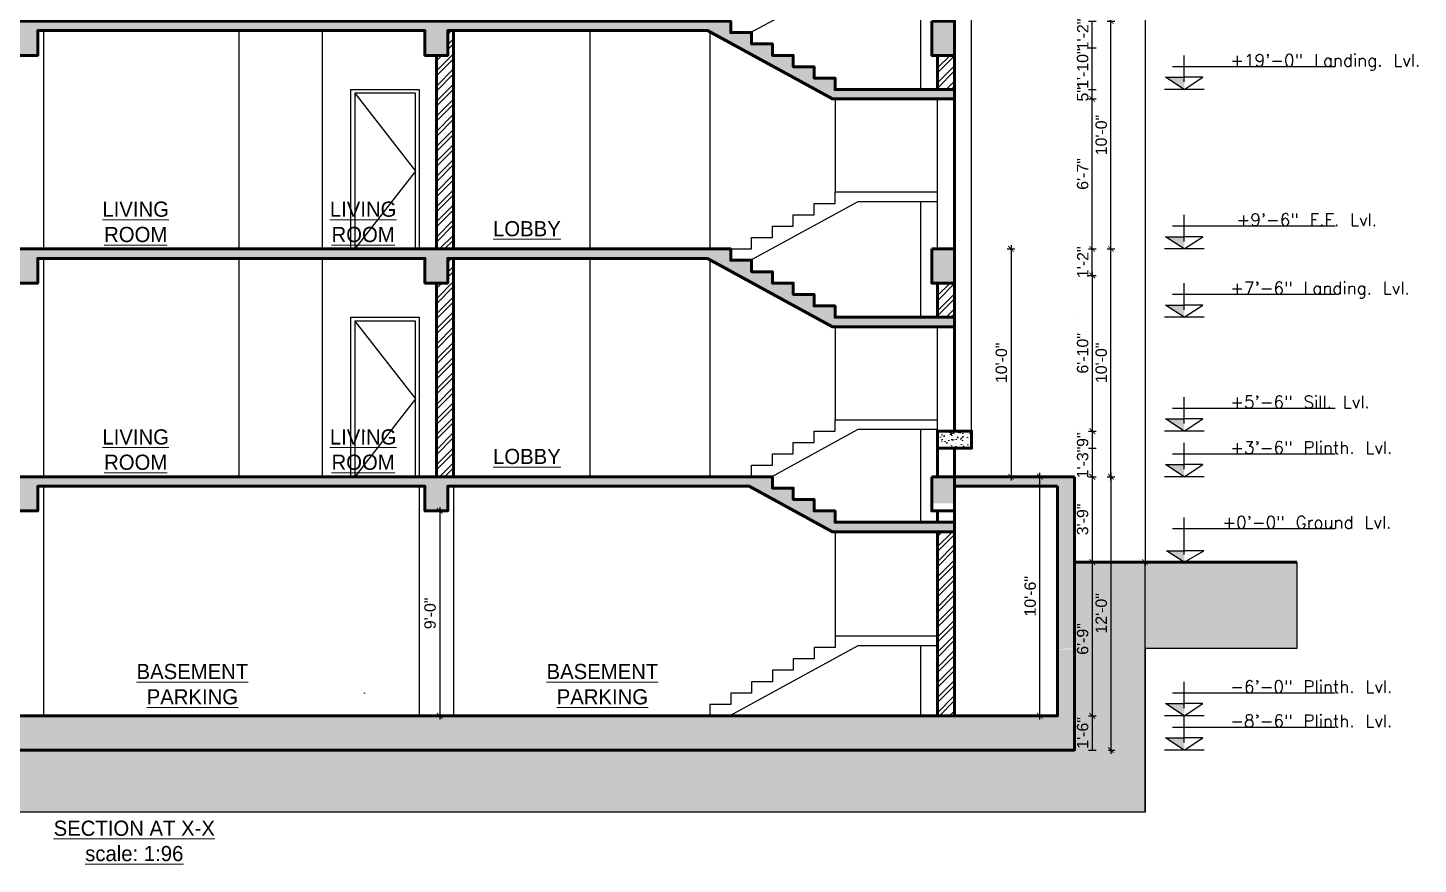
# Model space of a CAD drawing. Header units: feet. Extents: x 109753 to 150441, y 47761 to 75080.
# Drawn here: x 125035 to 125768, y 48930 to 49370 of the extents above; entities that cross this region are included whole.
import ezdxf

# ---------------------------------------------------------------- set-up
doc = ezdxf.new("R2010")
doc.units = ezdxf.units.FT
doc.header["$LTSCALE"] = 50
doc.header["$MEASUREMENT"] = 0
doc.header["$PDMODE"] = 3
doc.header["$PDSIZE"] = -10
for name, pattern in [('( Hidden )', [0.375, 0.25, -0.125]), ('ACAD_ISO07W100', [3, 0, -3]), ('DASHED', [0.75, 0.5, -0.25]), ('HIDDEN2', [0.1875, 0.125, -0.0625])]:
    doc.linetypes.add(name, pattern=pattern)
for name, color, linetype, lineweight in [('A-HIDDEN LINE', 251, 'HIDDEN2', 5), ('DIMENSION', 5, 'Continuous', 15), ('HATCH', 9, 'Continuous', 9), ('TEXT', 181, 'Continuous', 13), ('WALL', 1, 'Continuous', 60)]:
    doc.layers.add(name, color=color, linetype=linetype, lineweight=lineweight)
doc.layers.add('HACTH', color=251, linetype='Continuous')
doc.styles.add('GL_Imperial', font='GOTHIC.TTF', dxfattribs={"height": 8})
doc.styles.get("Standard").update_dxf_attribs({"font": 'txt.shx', "height": 6})
doc.styles.add('TIMES', font='arial.ttf')
doc.dimstyles.new("1-8'", dxfattribs={"dimtxt": 6, "dimasz": 3, "dimexe": 2, "dimexo": 1, "dimgap": 2, "dimtad": 1, "dimdec": 0, "dimzin": 3, "dimdsep": 46, "dimlunit": 4, "dimtxsty": 'TIMES', "dimblk": 'ARCHTICK', "dimcen": 8, "dimdle": 2, "dimclrt": 7, "dimadec": 0, "dimazin": 0, "dimtfac": 1, "dimtdec": 0, "dimtix": 1, "dimtmove": 0, "dimatfit": 3, "dimfxl": 2, "dimfxlon": 1, "dimarcsym": 0})
pattern_1 = [(50, (-22097.008, 166520.8074), (7.17260183, -0.62752135), [0.75, -8.25]), (355, (-22097.008, 166520.8074), (-1.38751334, 7.52192134), [0.6, -6.6]), (100.4514445, (-22096.41, 166520.755), (5.78508847, 6.8943999), [0.63740192, -7.01142112]), (46.1842, (-22097.008, 166522.807), (10.6724133, -1.6551928), [1.125, -12.375]), (96.6356355, (-22096.119, 166522.67), (9.34661946, 9.741186), [0.9561034, -10.5171376]), (351.184164, (-22097.008, 166522.807), (9.34661945, 9.741186), [0.9, -9.9]), (21, (-22096.008, 166522.3074), (5.96907052, -4.0261889), [0.75, -8.25]), (326, (-22096.008, 166522.3074), (2.43315332, 7.25150045), [0.6, -6.6]), (71.4514447, (-22095.5105, 166521.972), (8.40222377, 3.22531153), [0.6374019, -7.01142112]), (37.5, (-22097.008, 166520.8074), (0.121598553, 3.32893854), [0, -6.52, 0, -6.7, 0, -6.625]), (7.5, (-22097.008, 166520.8074), (2.630695374, 3.94411712), [0, -3.82, 0, -6.37, 0, -2.525]), (327.5, (-22099.238, 166520.8074), (5.33822436, -0.225548717), [0, -2.5, 0, -7.8, 0, -10.35]), (317.5, (-22100.238, 166520.8074), (5.83186169, 1.00104982), [0, -3.25, 0, -5.18, 0, -7.35])]

# ---------------------------------------------------------------- blocks, each defined once
blk = doc.blocks.new('*D2277')
at = {"layer": 'Defpoints', "color": 0, "transparency": 16777216}
for p in [(125531.85, 49254), (125595.74, 49254), (125531.85, 49240)]:
    blk.add_point(p, dxfattribs=at)
at = {"layer": 'DIMENSION', "color": 0, "lineweight": -2, "transparency": 16777216}
for p, q in [((125593.74, 49254), (125597.74, 49254)), ((125595.74, 49240), (125595.74, 49254)), ((125593.74, 49240), (125597.74, 49240))]:
    blk.add_line(p, q, dxfattribs=at)
at = {"layer": 'DIMENSION', "color": 7, "transparency": 16777216, "insert": (125590.73, 49247), "char_height": 6, "attachment_point": 5, "rotation": 90, "style": 'TIMES'}
blk.add_mtext('1\'-2"', dxfattribs=at)
blk = doc.blocks.new('_ArchTick')
at = {"color": 0, "linetype": 'ByBlock', "const_width": 0.15}
blk.add_lwpolyline([(-0.5, -0.5), (0.5, 0.5)], dxfattribs=at)
blk = doc.blocks.new('*D2259')
at = {"layer": 'Defpoints', "color": 0, "transparency": 16777216}
for p in [(125531.85, 49333), (125595.74, 49333), (125531.85, 49254)]:
    blk.add_point(p, dxfattribs=at)
at = {"layer": 'DIMENSION', "color": 0, "lineweight": -2, "transparency": 16777216}
for p, q in [((125593.74, 49333), (125597.74, 49333)), ((125595.74, 49252), (125595.74, 49335)), ((125593.74, 49254), (125597.74, 49254))]:
    blk.add_line(p, q, dxfattribs=at)
at = {"layer": 'DIMENSION', "color": 0, "lineweight": -2, "transparency": 16777216, "xscale": 3, "yscale": 3, "zscale": 3}
for p, rotation in [((125595.74, 49333), 90), ((125595.74, 49254), 270)]:
    blk.add_blockref('_ArchTick', p, dxfattribs=dict(at, rotation=rotation))
at = {"layer": 'DIMENSION', "color": 7, "transparency": 16777216, "insert": (125590.68, 49293.5), "char_height": 6, "attachment_point": 5, "rotation": 90, "style": 'TIMES'}
blk.add_mtext('6\'-7"', dxfattribs=at)
blk = doc.blocks.new('*D2278')
at = {"layer": 'Defpoints', "color": 0, "transparency": 16777216}
for p in [(125531.85, 49338), (125531.85, 49333), (125595.74, 49338)]:
    blk.add_point(p, dxfattribs=at)
at = {"layer": 'DIMENSION', "color": 0, "lineweight": -2, "transparency": 16777216}
for p, q in [((125593.74, 49338), (125597.74, 49338)), ((125593.74, 49333), (125597.74, 49333)), ((125595.74, 49333), (125595.74, 49338))]:
    blk.add_line(p, q, dxfattribs=at)
at = {"layer": 'DIMENSION', "color": 7, "transparency": 16777216, "insert": (125590.69, 49335.5), "char_height": 6, "attachment_point": 5, "rotation": 90, "style": 'TIMES'}
blk.add_mtext('5"', dxfattribs=at)
blk = doc.blocks.new('*D2279')
at = {"layer": 'Defpoints', "color": 0, "transparency": 16777216}
for p in [(125531.85, 49360), (125595.74, 49360), (125531.85, 49338)]:
    blk.add_point(p, dxfattribs=at)
at = {"layer": 'DIMENSION', "color": 0, "lineweight": -2, "transparency": 16777216}
for p, q in [((125593.74, 49360), (125597.74, 49360)), ((125595.74, 49338), (125595.74, 49360)), ((125593.74, 49338), (125597.74, 49338))]:
    blk.add_line(p, q, dxfattribs=at)
at = {"layer": 'DIMENSION', "color": 7, "transparency": 16777216, "insert": (125590.68, 49349), "char_height": 6, "attachment_point": 5, "rotation": 90, "style": 'TIMES'}
blk.add_mtext('1\'-10"', dxfattribs=at)
blk = doc.blocks.new('*D2280')
at = {"layer": 'Defpoints', "color": 0, "transparency": 16777216}
for p in [(125531.85, 49374), (125595.74, 49374), (125531.85, 49360)]:
    blk.add_point(p, dxfattribs=at)
at = {"layer": 'DIMENSION', "color": 0, "lineweight": -2, "transparency": 16777216}
for p, q in [((125593.74, 49374), (125597.74, 49374)), ((125595.74, 49360), (125595.74, 49374)), ((125593.74, 49360), (125597.74, 49360))]:
    blk.add_line(p, q, dxfattribs=at)
at = {"layer": 'DIMENSION', "color": 7, "transparency": 16777216, "insert": (125590.73, 49367), "char_height": 6, "attachment_point": 5, "rotation": 90, "style": 'TIMES'}
blk.add_mtext('1\'-2"', dxfattribs=at)
blk = doc.blocks.new('*D2263')
at = {"layer": 'Defpoints', "color": 0, "transparency": 16777216}
for p in [(125523.15, 49254), (125605.54, 49254), (125523.15, 49134)]:
    blk.add_point(p, dxfattribs=at)
at = {"layer": 'DIMENSION', "color": 0, "lineweight": -2, "transparency": 16777216}
for p, q in [((125603.54, 49254), (125607.54, 49254)), ((125605.54, 49132), (125605.54, 49256)), ((125603.54, 49134), (125607.54, 49134))]:
    blk.add_line(p, q, dxfattribs=at)
at = {"layer": 'DIMENSION', "color": 0, "lineweight": -2, "transparency": 16777216, "xscale": 3, "yscale": 3, "zscale": 3}
for p, rotation in [((125605.54, 49254), 90), ((125605.54, 49134), 270)]:
    blk.add_blockref('_ArchTick', p, dxfattribs=dict(at, rotation=rotation))
at = {"layer": 'DIMENSION', "color": 7, "transparency": 16777216, "insert": (125600.48, 49194), "char_height": 6, "attachment_point": 5, "rotation": 90, "style": 'TIMES'}
blk.add_mtext('10\'-0"', dxfattribs=at)
blk = doc.blocks.new('*D2264')
at = {"layer": 'Defpoints', "color": 0, "transparency": 16777216}
for p in [(125523.15, 49374), (125605.54, 49374), (125523.15, 49254)]:
    blk.add_point(p, dxfattribs=at)
at = {"layer": 'DIMENSION', "color": 0, "lineweight": -2, "transparency": 16777216}
for p, q in [((125603.54, 49374), (125607.54, 49374)), ((125605.54, 49252), (125605.54, 49376)), ((125603.54, 49254), (125607.54, 49254))]:
    blk.add_line(p, q, dxfattribs=at)
at = {"layer": 'DIMENSION', "color": 0, "lineweight": -2, "transparency": 16777216, "xscale": 3, "yscale": 3, "zscale": 3}
for p, rotation in [((125605.54, 49374), 90), ((125605.54, 49254), 270)]:
    blk.add_blockref('_ArchTick', p, dxfattribs=dict(at, rotation=rotation))
at = {"layer": 'DIMENSION', "color": 7, "transparency": 16777216, "insert": (125600.48, 49314), "char_height": 6, "attachment_point": 5, "rotation": 90, "style": 'TIMES'}
blk.add_mtext('10\'-0"', dxfattribs=at)
blk = doc.blocks.new('*D2270')
at = {"layer": 'Defpoints', "color": 0, "transparency": 16777216}
for p in [(125538.04, 49887), (125615.17, 49089), (125623.59, 49089)]:
    blk.add_point(p, dxfattribs=at)
at = {"layer": 'DIMENSION', "color": 0, "lineweight": -2, "transparency": 16777216}
for p, q in [((125621.59, 49887), (125625.59, 49887)), ((125623.59, 49889), (125623.59, 49087)), ((125621.59, 49089), (125625.59, 49089))]:
    blk.add_line(p, q, dxfattribs=at)
at = {"layer": 'DIMENSION', "color": 0, "lineweight": -2, "transparency": 16777216, "xscale": 3, "yscale": 3, "zscale": 3}
for p, rotation in [((125623.59, 49887), 90), ((125623.59, 49089), 270)]:
    blk.add_blockref('_ArchTick', p, dxfattribs=dict(at, rotation=rotation))
at = {"layer": 'DIMENSION', "color": 7, "transparency": 16777216, "insert": (125618.52, 49488), "char_height": 6, "attachment_point": 5, "rotation": 90, "style": 'TIMES'}
blk.add_mtext('66\'-6"', dxfattribs=at)
blk = doc.blocks.new('*D2271')
at = {"layer": 'Defpoints', "color": 0, "transparency": 16777216}
for p in [(125531.85, 49240), (125540.85, 49158), (125595.74, 49158)]:
    blk.add_point(p, dxfattribs=at)
at = {"layer": 'DIMENSION', "color": 0, "lineweight": -2, "transparency": 16777216}
for p, q in [((125593.74, 49240), (125597.74, 49240)), ((125595.74, 49242), (125595.74, 49156)), ((125593.74, 49158), (125597.74, 49158))]:
    blk.add_line(p, q, dxfattribs=at)
at = {"layer": 'DIMENSION', "color": 0, "lineweight": -2, "transparency": 16777216, "xscale": 3, "yscale": 3, "zscale": 3}
for p, rotation in [((125595.74, 49240), 90), ((125595.74, 49158), 270)]:
    blk.add_blockref('_ArchTick', p, dxfattribs=dict(at, rotation=rotation))
at = {"layer": 'DIMENSION', "color": 7, "transparency": 16777216, "insert": (125590.68, 49199), "char_height": 6, "attachment_point": 5, "rotation": 90, "style": 'TIMES'}
blk.add_mtext('6\'-10"', dxfattribs=at)
blk = doc.blocks.new('*D2272')
at = {"layer": 'Defpoints', "color": 0, "transparency": 16777216}
for p in [(125540.85, 49158), (125540.85, 49149), (125595.74, 49149)]:
    blk.add_point(p, dxfattribs=at)
at = {"layer": 'DIMENSION', "color": 0, "lineweight": -2, "transparency": 16777216}
for p, q in [((125593.74, 49158), (125597.74, 49158)), ((125595.74, 49158), (125595.74, 49149)), ((125593.74, 49149), (125597.74, 49149))]:
    blk.add_line(p, q, dxfattribs=at)
at = {"layer": 'DIMENSION', "color": 7, "transparency": 16777216, "insert": (125590.68, 49153.5), "char_height": 6, "attachment_point": 5, "rotation": 90, "style": 'TIMES'}
blk.add_mtext('9"', dxfattribs=at)
blk = doc.blocks.new('*D2273')
at = {"layer": 'Defpoints', "color": 0, "transparency": 16777216}
for p in [(125540.85, 49149), (125531.85, 49134), (125595.74, 49134)]:
    blk.add_point(p, dxfattribs=at)
at = {"layer": 'DIMENSION', "color": 0, "lineweight": -2, "transparency": 16777216}
for p, q in [((125593.74, 49149), (125597.74, 49149)), ((125595.74, 49149), (125595.74, 49134)), ((125593.74, 49134), (125597.74, 49134))]:
    blk.add_line(p, q, dxfattribs=at)
at = {"layer": 'DIMENSION', "color": 7, "transparency": 16777216, "insert": (125590.67, 49141.5), "char_height": 6, "attachment_point": 5, "rotation": 90, "style": 'TIMES'}
blk.add_mtext('1\'-3"', dxfattribs=at)
blk = doc.blocks.new('*D2275')
at = {"layer": 'Defpoints', "color": 0, "transparency": 16777216}
for p in [(125586.33, 49089), (125531.85, 49008), (125595.74, 49008)]:
    blk.add_point(p, dxfattribs=at)
at = {"layer": 'DIMENSION', "color": 0, "lineweight": -2, "transparency": 16777216}
for p, q in [((125595.74, 49091), (125595.74, 49006)), ((125593.74, 49089), (125597.74, 49089)), ((125593.74, 49008), (125597.74, 49008))]:
    blk.add_line(p, q, dxfattribs=at)
at = {"layer": 'DIMENSION', "color": 0, "lineweight": -2, "transparency": 16777216, "xscale": 3, "yscale": 3, "zscale": 3}
for p, rotation in [((125595.74, 49089), 90), ((125595.74, 49008), 270)]:
    blk.add_blockref('_ArchTick', p, dxfattribs=dict(at, rotation=rotation))
at = {"layer": 'DIMENSION', "color": 7, "transparency": 16777216, "insert": (125590.68, 49048.5), "char_height": 6, "attachment_point": 5, "rotation": 90, "style": 'TIMES'}
blk.add_mtext('6\'-9"', dxfattribs=at)
blk = doc.blocks.new('*D2276')
at = {"layer": 'Defpoints', "color": 0, "transparency": 16777216}
for p in [(125531.85, 49008), (125530.57, 48990), (125595.74, 48990)]:
    blk.add_point(p, dxfattribs=at)
at = {"layer": 'DIMENSION', "color": 0, "lineweight": -2, "transparency": 16777216}
for p, q in [((125593.74, 49008), (125597.74, 49008)), ((125595.74, 49008), (125595.74, 48990)), ((125593.74, 48990), (125597.74, 48990))]:
    blk.add_line(p, q, dxfattribs=at)
at = {"layer": 'DIMENSION', "color": 7, "transparency": 16777216, "insert": (125590.68, 48999), "char_height": 6, "attachment_point": 5, "rotation": 90, "style": 'TIMES'}
blk.add_mtext('1\'-6"', dxfattribs=at)
blk = doc.blocks.new('*D2258')
at = {"layer": 'Defpoints', "color": 0, "transparency": 16777216}
for p in [(125523.15, 49134), (125603.28, 48990), (125605.54, 48990)]:
    blk.add_point(p, dxfattribs=at)
at = {"layer": 'DIMENSION', "color": 0, "lineweight": -2, "transparency": 16777216}
for p, q in [((125605.54, 49136), (125605.54, 48988)), ((125603.54, 49134), (125607.54, 49134)), ((125604.28, 48990), (125607.54, 48990))]:
    blk.add_line(p, q, dxfattribs=at)
at = {"layer": 'DIMENSION', "color": 0, "lineweight": -2, "transparency": 16777216, "xscale": 3, "yscale": 3, "zscale": 3}
for p, rotation in [((125605.54, 49134), 90), ((125605.54, 48990), 270)]:
    blk.add_blockref('_ArchTick', p, dxfattribs=dict(at, rotation=rotation))
at = {"layer": 'DIMENSION', "color": 7, "transparency": 16777216, "insert": (125600.48, 49062), "char_height": 6, "attachment_point": 5, "rotation": 90, "style": 'TIMES'}
blk.add_mtext('12\'-0"', dxfattribs=at)
blk = doc.blocks.new('*D2295')
at = {"layer": 'Defpoints', "color": 0, "transparency": 16777216}
for p in [(125586.33, 49134), (125586.33, 49089), (125595.74, 49089)]:
    blk.add_point(p, dxfattribs=at)
at = {"layer": 'DIMENSION', "color": 0, "lineweight": -2, "transparency": 16777216}
for p, q in [((125595.74, 49136), (125595.74, 49087)), ((125593.74, 49134), (125597.74, 49134)), ((125593.74, 49089), (125597.74, 49089))]:
    blk.add_line(p, q, dxfattribs=at)
at = {"layer": 'DIMENSION', "color": 0, "lineweight": -2, "transparency": 16777216, "xscale": 3, "yscale": 3, "zscale": 3}
for p, rotation in [((125595.74, 49134), 90), ((125595.74, 49089), 270)]:
    blk.add_blockref('_ArchTick', p, dxfattribs=dict(at, rotation=rotation))
at = {"layer": 'DIMENSION', "color": 7, "transparency": 16777216, "insert": (125590.67, 49111.5), "char_height": 6, "attachment_point": 5, "rotation": 90, "style": 'TIMES'}
blk.add_mtext('3\'-9"', dxfattribs=at)
blk = doc.blocks.new('*D2296')
at = {"layer": 'Defpoints', "color": 0, "linetype": 'DASHED', "lineweight": -2, "ltscale": 1000, "transparency": 16777216}
for p, q in [((125550.9, 49254), (125554.9, 49254)), ((125552.9, 49256), (125552.9, 49132)), ((125550.9, 49134), (125554.9, 49134))]:
    blk.add_line(p, q, dxfattribs=at)
at = {"layer": 'Defpoints', "color": 0, "linetype": 'DASHED', "ltscale": 1000, "transparency": 16777216}
for p in [(125523.15, 49254), (125523.15, 49134), (125552.9, 49134)]:
    blk.add_point(p, dxfattribs=at)
at = {"layer": 'Defpoints', "color": 0, "linetype": 'DASHED', "lineweight": -2, "ltscale": 1000, "transparency": 16777216, "xscale": 3, "yscale": 3, "zscale": 3}
for p, rotation in [((125552.9, 49254), 90), ((125552.9, 49134), 270)]:
    blk.add_blockref('_ArchTick', p, dxfattribs=dict(at, rotation=rotation))
at = {"layer": 'Defpoints', "color": 7, "linetype": 'DASHED', "ltscale": 1000, "transparency": 16777216, "insert": (125547.84, 49194), "char_height": 6, "attachment_point": 5, "rotation": 90, "style": 'TIMES'}
blk.add_mtext('10\'-0"', dxfattribs=at)
blk = doc.blocks.new('*D2297')
at = {"layer": 'Defpoints', "color": 0, "linetype": 'DASHED', "lineweight": -2, "ltscale": 1000, "transparency": 16777216}
for p, q in [((125568.08, 49006), (125568.08, 49136)), ((125570.08, 49134), (125566.08, 49134)), ((125570.08, 49008), (125566.08, 49008))]:
    blk.add_line(p, q, dxfattribs=at)
at = {"layer": 'Defpoints', "color": 0, "linetype": 'DASHED', "ltscale": 1000, "transparency": 16777216}
for p in [(125568.08, 49134), (125577.34, 49134), (125577.34, 49008)]:
    blk.add_point(p, dxfattribs=at)
at = {"layer": 'Defpoints', "color": 0, "linetype": 'DASHED', "lineweight": -2, "ltscale": 1000, "transparency": 16777216, "xscale": 3, "yscale": 3, "zscale": 3}
for p, rotation in [((125568.08, 49134), 90), ((125568.08, 49008), 270)]:
    blk.add_blockref('_ArchTick', p, dxfattribs=dict(at, rotation=rotation))
at = {"layer": 'Defpoints', "color": 7, "linetype": 'DASHED', "ltscale": 1000, "transparency": 16777216, "insert": (125563.01, 49071), "char_height": 6, "attachment_point": 5, "rotation": 90, "style": 'TIMES'}
blk.add_mtext('10\'-6"', dxfattribs=at)
blk = doc.blocks.new('*D2321')
at = {"layer": 'Defpoints', "color": 0, "transparency": 16777216}
for p in [(125256.03, 49116), (125251.8, 49008), (125256.03, 49008)]:
    blk.add_point(p, dxfattribs=at)
at = {"layer": 'DIMENSION', "color": 0, "lineweight": -2, "transparency": 16777216}
for p, q in [((125253.8, 49116), (125249.8, 49116)), ((125251.8, 49118), (125251.8, 49006)), ((125253.8, 49008), (125249.8, 49008))]:
    blk.add_line(p, q, dxfattribs=at)
at = {"layer": 'DIMENSION', "color": 0, "lineweight": -2, "transparency": 16777216, "xscale": 3, "yscale": 3, "zscale": 3}
for p, rotation in [((125251.8, 49116), 90), ((125251.8, 49008), 270)]:
    blk.add_blockref('_ArchTick', p, dxfattribs=dict(at, rotation=rotation))
at = {"layer": 'DIMENSION', "color": 7, "transparency": 16777216, "insert": (125246.73, 49062), "char_height": 6, "attachment_point": 5, "rotation": 90, "style": 'TIMES'}
blk.add_mtext('9\'-0"', dxfattribs=at)

msp = doc.modelspace()

# ---------------------------------------------------------------- hatches: boundary and pattern name
at = {"ltscale": 15}
for points in [[(125644.21, 49344.43), (125634.37, 49344.43), (125644.21, 49338)], [(125644.21, 49260.43), (125634.37, 49260.43), (125644.21, 49254)], [(125644.21, 49224.43), (125634.37, 49224.43), (125644.21, 49218)], [(125644.21, 49164.43), (125634.37, 49164.43), (125644.21, 49158)], [(125644.21, 49140.43), (125634.37, 49140.43), (125644.21, 49134)], [(125644.21, 49095.03), (125634.37, 49095.03), (125644.21, 49089)], [(125644.21, 49014.43), (125634.37, 49014.43), (125644.21, 49008)], [(125644.21, 48996.43), (125634.37, 48996.43), (125644.21, 48990)]]:
    msp.add_hatch(color=5, dxfattribs=at).paths.add_polyline_path(points)
at = {"layer": 'HATCH', "transparency": 33554687}
h = msp.add_hatch(dxfattribs=at)
h.set_pattern_fill('AR-CONC', color=256)
h.set_pattern_definition([(50, (-22097.008, 166640.8074), (7.17260183, -0.62752135), [0.75, -8.25]), (355, (-22097.008, 166640.8074), (-1.38751334, 7.52192134), [0.6, -6.6]), (100.4514445, (-22096.41, 166640.755), (5.78508847, 6.8943999), [0.63740192, -7.01142112]), (46.1842, (-22097.008, 166642.807), (10.6724133, -1.6551928), [1.125, -12.375]), (96.6356355, (-22096.119, 166642.67), (9.34661946, 9.741186), [0.9561034, -10.5171376]), (351.184164, (-22097.008, 166642.807), (9.34661945, 9.741186), [0.9, -9.9]), (21, (-22096.008, 166642.3074), (5.96907052, -4.0261889), [0.75, -8.25]), (326, (-22096.008, 166642.3074), (2.43315332, 7.25150045), [0.6, -6.6]), (71.4514447, (-22095.5105, 166641.972), (8.40222377, 3.22531153), [0.6374019, -7.01142112]), (37.5, (-22097.008, 166640.8074), (0.121598553, 3.32893854), [0, -6.52, 0, -6.7, 0, -6.625]), (7.5, (-22097.008, 166640.8074), (2.630695374, 3.94411712), [0, -3.82, 0, -6.37, 0, -2.525]), (327.5, (-22099.238, 166640.8074), (5.33822436, -0.225548717), [0, -2.5, 0, -7.8, 0, -10.35]), (317.5, (-22100.238, 166640.8074), (5.83186169, 1.00104982), [0, -3.25, 0, -5.18, 0, -7.35])])
h.paths.add_polyline_path([(124577.68, 49374), (124568.68, 49374), (124568.68, 49365), (124577.68, 49365)])
h.paths.add_polyline_path([(125405.15, 49374), (124592.68, 49374), (124592.68, 49356), (124604.68, 49356), (124604.68, 49369), (124811.8, 49369), (124811.8, 49356), (124823.8, 49356), (124823.8, 49369), (125027.91, 49369), (125027.91, 49356), (125039.91, 49356), (125039.91, 49369), (125244.03, 49369), (125244.03, 49356), (125256.03, 49356), (125256.03, 49369), (125392.88, 49369), (125458.88, 49333), (125514.15, 49333), (125523.15, 49333), (125523.15, 49338), (125460.15, 49338), (125460.15, 49344), (125449.15, 49344), (125449.15, 49350), (125438.15, 49350), (125438.15, 49356), (125427.15, 49356), (125427.15, 49362), (125416.15, 49362), (125416.15, 49368), (125405.15, 49368)])
h.paths.add_polyline_path([(125523.15, 49374), (125511.15, 49374), (125511.15, 49356), (125523.15, 49356)], flags=17)
at = {"layer": 'HATCH', "ltscale": 10, "transparency": 33554687}
h = msp.add_hatch(dxfattribs=at)
h.set_pattern_fill('ANSI32', color=256, scale=15)
h.set_pattern_definition([(45, (-22097.008, 166160.8074), (-3.97747564, 3.97747564), []), (45, (-22094.356, 166160.8074), (-3.97747564, 3.97747564), [])])
h.paths.add_polyline_path([(124577.68, 49365), (124568.68, 49365), (124568.68, 49254), (124577.68, 49254)])
h.paths.add_polyline_path([(124601.68, 49356), (124592.68, 49356), (124592.68, 49254), (124601.68, 49254)])
h.paths.add_polyline_path([(124701.24, 49369), (124697.24, 49369), (124697.24, 49254), (124701.24, 49254)])
h.paths.add_polyline_path([(124817.8, 49356), (124811.8, 49356), (124811.8, 49369), (124808.8, 49369), (124808.8, 49254), (124817.8, 49254)])
h.paths.add_polyline_path([(125029.91, 49356), (125027.91, 49356), (125027.91, 49369), (125024.91, 49369), (125024.91, 49254), (125029.91, 49254)])
h.paths.add_polyline_path([(125259.03, 49369), (125256.03, 49369), (125256.03, 49356), (125250.03, 49356), (125250.03, 49254), (125259.03, 49254)])
h.paths.add_polyline_path([(125523.15, 49356), (125514.15, 49356), (125514.15, 49338), (125523.15, 49338)])
at = {"layer": 'HATCH', "transparency": 33554687}
h = msp.add_hatch(dxfattribs=at)
h.set_pattern_fill('AR-CONC', color=256)
h.set_pattern_definition(pattern_1)
h.paths.add_polyline_path([(124577.68, 49254), (124568.68, 49254), (124568.68, 49245), (124577.68, 49245)])
h.paths.add_polyline_path([(125405.15, 49254), (124592.68, 49254), (124592.68, 49236), (124604.68, 49236), (124604.68, 49249), (124811.8, 49249), (124811.8, 49236), (124823.8, 49236), (124823.8, 49249), (125027.91, 49249), (125027.91, 49236), (125039.91, 49236), (125039.91, 49249), (125244.03, 49249), (125244.03, 49236), (125256.03, 49236), (125256.03, 49249), (125392.88, 49249), (125458.88, 49213), (125514.15, 49213), (125523.15, 49213), (125523.15, 49218), (125460.15, 49218), (125460.15, 49224), (125449.15, 49224), (125449.15, 49230), (125438.15, 49230), (125438.15, 49236), (125427.15, 49236), (125427.15, 49242), (125416.15, 49242), (125416.15, 49248), (125405.15, 49248)])
h.paths.add_polyline_path([(125523.15, 49254), (125511.15, 49254), (125511.15, 49236), (125523.15, 49236)], flags=17)
at = {"layer": 'HATCH', "ltscale": 10, "transparency": 33554687}
h = msp.add_hatch(dxfattribs=at)
h.set_pattern_fill('ANSI32', color=256, scale=15)
h.set_pattern_definition([(45, (-22097.008, 166040.8074), (-3.97747564, 3.97747564), []), (45, (-22094.356, 166040.8074), (-3.97747564, 3.97747564), [])])
h.paths.add_polyline_path([(124577.68, 49245), (124568.68, 49245), (124568.68, 49134), (124577.68, 49134)])
h.paths.add_polyline_path([(124601.68, 49236), (124592.68, 49236), (124592.68, 49134), (124601.68, 49134)])
h.paths.add_polyline_path([(124701.24, 49249), (124697.24, 49249), (124697.24, 49134), (124701.24, 49134)])
h.paths.add_polyline_path([(124817.8, 49236), (124811.8, 49236), (124811.8, 49249), (124808.8, 49249), (124808.8, 49134), (124817.8, 49134)])
h.paths.add_polyline_path([(125259.03, 49249), (125256.03, 49249), (125256.03, 49236), (125250.03, 49236), (125250.03, 49134), (125259.03, 49134)])
h.paths.add_polyline_path([(125523.15, 49236), (125514.15, 49236), (125514.15, 49218), (125523.15, 49218)])
h.paths.add_polyline_path([(125029.91, 49236), (125027.91, 49236), (125027.91, 49249), (125024.91, 49249), (125024.91, 49134), (125029.91, 49134)])
at = {"layer": 'HATCH', "transparency": 33554687}
h = msp.add_hatch(dxfattribs=at)
h.set_pattern_fill('AR-CONC', color=256)
h.set_pattern_definition(pattern_1)
h.paths.add_polyline_path([(125532.15, 49158), (125514.15, 49158), (125514.15, 49149), (125523.15, 49149), (125532.15, 49149)])
h = msp.add_hatch(dxfattribs=at)
h.set_pattern_fill('AR-CONC', color=256)
h.set_pattern_definition(pattern_1)
h.paths.add_polyline_path([(125427.15, 49134), (124568.68, 49134), (124568.68, 49125), (124577.68, 49125), (124577.68, 49129), (124592.68, 49129), (124592.68, 49116), (124604.68, 49116), (124604.68, 49129), (124811.8, 49129), (124811.8, 49116), (124823.8, 49116), (124823.8, 49129), (125027.91, 49129), (125027.91, 49116), (125039.91, 49116), (125039.91, 49129), (125244.03, 49129), (125244.03, 49116), (125256.03, 49116), (125256.03, 49129), (125414.88, 49129), (125458.88, 49105), (125514.15, 49105), (125523.15, 49105), (125523.15, 49110), (125460.15, 49110), (125460.15, 49116), (125449.15, 49116), (125449.15, 49122), (125438.15, 49122), (125438.15, 49128), (125427.15, 49128)])
h.paths.add_polyline_path([(125523.15, 49134), (125511.15, 49134), (125511.15, 49120), (125523.15, 49120)], flags=17)
h = msp.add_hatch(dxfattribs=at)
h.set_pattern_fill('AR-CONC', color=256)
h.set_pattern_definition([(50, (-22097.008, 166502.8074), (7.17260183, -0.62752135), [0.75, -8.25]), (355, (-22097.008, 166502.8074), (-1.38751334, 7.52192134), [0.6, -6.6]), (100.4514445, (-22096.41, 166502.755), (5.78508847, 6.8943999), [0.63740192, -7.01142112]), (46.1842, (-22097.008, 166504.807), (10.6724133, -1.6551928), [1.125, -12.375]), (96.6356355, (-22096.119, 166504.67), (9.34661946, 9.741186), [0.9561034, -10.5171376]), (351.184164, (-22097.008, 166504.807), (9.34661945, 9.741186), [0.9, -9.9]), (21, (-22096.008, 166504.3074), (5.96907052, -4.0261889), [0.75, -8.25]), (326, (-22096.008, 166504.3074), (2.43315332, 7.25150045), [0.6, -6.6]), (71.4514447, (-22095.5105, 166503.972), (8.40222377, 3.22531153), [0.6374019, -7.01142112]), (37.5, (-22097.008, 166502.8074), (0.121598553, 3.32893854), [0, -6.52, 0, -6.7, 0, -6.625]), (7.5, (-22097.008, 166502.8074), (2.630695374, 3.94411712), [0, -3.82, 0, -6.37, 0, -2.525]), (327.5, (-22099.238, 166502.8074), (5.33822436, -0.225548717), [0, -2.5, 0, -7.8, 0, -10.35]), (317.5, (-22100.238, 166502.8074), (5.83186169, 1.00104982), [0, -3.25, 0, -5.18, 0, -7.35])])
h.paths.add_polyline_path([(125586.33, 49134), (125523.15, 49134), (125523.15, 49129), (125577.34, 49129), (125577.34, 49008), (124601.68, 49008), (124601.68, 49120), (124592.68, 49120), (124592.68, 48990), (125585.94, 48990)])
h.paths.add_polyline_path([(125588.84, 49116), (125581.55, 49116)])
h.paths.add_polyline_path([(125586.33, 49043.04), (125586.33, 49043.32), (125577.34, 49043.3), (125577.34, 49043.04)], flags=17)
h.paths.add_polyline_path([(125586.33, 48990), (125586.33, 49008.49), (125586.29, 48990), (125574.14, 48990)], flags=17)
at = {"layer": 'HATCH', "ltscale": 10, "transparency": 33554687}
h = msp.add_hatch(dxfattribs=at)
h.set_pattern_fill('ANSI32', color=256, scale=15)
h.set_pattern_definition([(45, (-9659.7664, 173501.2653), (-3.97747564, 3.97747564), []), (45, (-9657.115, 173501.2653), (-3.97747564, 3.97747564), [])])
h.paths.add_polyline_path([(125523.15, 49116), (125514.15, 49116)])
h.paths.add_polyline_path([(125523.15, 49105), (125514.15, 49105), (125514.15, 49083), (125523.15, 49083)])
h.paths.add_polyline_path([(125523.15, 49083), (125514.15, 49083), (125514.15, 49008), (125523.15, 49008)])
at = {"layer": 'HATCH', "transparency": 33554559}
h = msp.add_hatch(dxfattribs=at)
h.set_pattern_fill('EARTH', color=256, scale=25, angle=45)
h.paths.add_polyline_path([(125623.59, 48957.24), (125623.59, 49043.54), (125703.49, 49043.44), (125703.49, 49088.58), (125586.33, 49088.58), (125586.33, 48990), (124592.68, 48990), (124537.83, 48990), (124537.83, 48957.24)])
h.paths.add_polyline_path([(124569.73, 49003.16), (124571.3, 49018.75), (124559, 49019.99), (124557.43, 49004.39)], flags=17)

# ---------------------------------------------------------------- linework, layer by layer
for p, q in [((125532.15, 49158), (125532.15, 49817)), ((125415.59, 49368), (125472.43, 49399)), ((125505.15, 49399), (125505.15, 49338)), ((125042.91, 49369), (125042.91, 49254)), ((125145.91, 49369), (125145.91, 49254)), ((125190.03, 49254), (125190.03, 49369)), ((125331.09, 49254), (125331.09, 49369)), ((125394.15, 49368.3), (125394.15, 49254)), ((125460.15, 49333), (125460.15, 49284)), ((125415.59, 49248), (125472.43, 49279)), ((125505.15, 49279), (125505.15, 49218)), ((125042.91, 49249), (125042.91, 49134)), ((125145.91, 49249), (125145.91, 49134)), ((125190.03, 49134), (125190.03, 49249)), ((125331.09, 49134), (125331.09, 49249)), ((125394.15, 49248.3), (125394.15, 49134)), ((125460.15, 49213), (125460.15, 49164)), ((125426.59, 49134), (125472.43, 49159)), ((125505.15, 49159), (125505.15, 49110)), ((125042.91, 49129), (125042.91, 49008)), ((125241.03, 49129), (125241.03, 49008)), ((125259.03, 49129), (125259.03, 49008)), ((125460.15, 49105), (125460.15, 49050)), ((125505.15, 49045), (125505.15, 49008))]:
    msp.add_line(p, q)
at = {"color": 5, "ltscale": 15}
for p, q in [((125644.21, 49342), (125644.21, 49355.89)), ((125637.97, 49350.12), (125723.69, 49350.12)), ((125644.21, 49338), (125634.37, 49344.43)), ((125634.37, 49344.43), (125644.21, 49344.43)), ((125644.21, 49338), (125654.06, 49344.43)), ((125654.06, 49344.43), (125644.21, 49344.43)), ((125654.69, 49338), (125633.74, 49338)), ((125644.21, 49258), (125644.21, 49271.89)), ((125644.21, 49254), (125634.37, 49260.43)), ((125634.37, 49260.43), (125644.21, 49260.43)), ((125637.97, 49266.12), (125723.69, 49266.12)), ((125644.21, 49254), (125654.06, 49260.43)), ((125654.06, 49260.43), (125644.21, 49260.43)), ((125654.69, 49254), (125633.74, 49254)), ((125637.97, 49230.12), (125723.69, 49230.12)), ((125644.21, 49222), (125644.21, 49235.89)), ((125644.21, 49218), (125634.37, 49224.43)), ((125634.37, 49224.43), (125644.21, 49224.43)), ((125644.21, 49218), (125654.06, 49224.43)), ((125654.06, 49224.43), (125644.21, 49224.43)), ((125654.69, 49218), (125633.74, 49218)), ((125644.21, 49162), (125644.21, 49175.89)), ((125644.21, 49158), (125634.37, 49164.43)), ((125634.37, 49164.43), (125644.21, 49164.43)), ((125637.97, 49170.12), (125723.69, 49170.12)), ((125644.21, 49158), (125654.06, 49164.43)), ((125654.06, 49164.43), (125644.21, 49164.43)), ((125654.69, 49158), (125633.74, 49158)), ((125644.21, 49138), (125644.21, 49151.89)), ((125637.97, 49146.12), (125723.69, 49146.12)), ((125644.21, 49134), (125634.37, 49140.43)), ((125634.37, 49140.43), (125644.21, 49140.43)), ((125644.21, 49134), (125654.06, 49140.43)), ((125654.06, 49140.43), (125644.21, 49140.43)), ((125654.69, 49134), (125633.74, 49134)), ((125637.97, 49106.7), (125723.69, 49106.7)), ((125644.21, 49093), (125644.21, 49112.47)), ((125644.21, 49089), (125634.78, 49095.03)), ((125634.78, 49095.03), (125644.63, 49095.03)), ((125644.21, 49089), (125654.47, 49095.03)), ((125654.47, 49095.03), (125644.63, 49095.03)), ((125644.21, 49012), (125644.21, 49025.89)), ((125637.97, 49020.12), (125723.69, 49020.12)), ((125644.21, 49008), (125634.37, 49014.43)), ((125634.37, 49014.43), (125644.21, 49014.43)), ((125644.21, 49008), (125654.06, 49014.43)), ((125654.06, 49014.43), (125644.21, 49014.43)), ((125654.69, 49008), (125633.74, 49008)), ((125644.21, 48994), (125644.21, 49007.89)), ((125644.21, 48990), (125634.37, 48996.43)), ((125634.37, 48996.43), (125644.21, 48996.43)), ((125637.97, 49002.12), (125723.69, 49002.12)), ((125644.21, 48990), (125654.06, 48996.43)), ((125654.06, 48996.43), (125644.21, 48996.43)), ((125654.69, 48990), (125633.74, 48990))]:
    msp.add_line(p, q, dxfattribs=at)
for points in [[(125205.03, 49254), (125205.03, 49338), (125241.03, 49338), (125241.03, 49254)], [(125514.15, 49254), (125514.15, 49333)], [(125523.15, 49333), (125523.15, 49254)], [(125405.15, 49254), (125416.15, 49254), (125416.15, 49260), (125427.15, 49260), (125427.15, 49266), (125438.15, 49266), (125438.15, 49272), (125449.15, 49272), (125449.15, 49278), (125460.15, 49278), (125460.15, 49284), (125514.15, 49284)], [(125472.43, 49279), (125514.15, 49279)], [(125205.03, 49134), (125205.03, 49218), (125241.03, 49218), (125241.03, 49134)], [(125514.15, 49158), (125514.15, 49213)], [(125523.15, 49213), (125523.15, 49158)], [(125416.15, 49134), (125416.15, 49140), (125427.15, 49140), (125427.15, 49146), (125438.15, 49146), (125438.15, 49152), (125449.15, 49152), (125449.15, 49158), (125460.15, 49158), (125460.15, 49164), (125514.15, 49164)], [(125472.43, 49159), (125514.15, 49159)], [(125514.15, 49050), (125460.15, 49050), (125460.15, 49044), (125449.15, 49044), (125449.15, 49038), (125438.15, 49038), (125438.15, 49032), (125427.15, 49032), (125427.15, 49026), (125416.15, 49026), (125416.15, 49020), (125405.15, 49020), (125405.15, 49014), (125394.15, 49014), (125394.15, 49008)], [(125404.59, 49008), (125472.43, 49045), (125514.15, 49045)]]:
    msp.add_lwpolyline(points)
for points in [[(125239.03, 49336), (125207.03, 49336), (125207.03, 49254), (125239.03, 49254)], [(125239.03, 49216), (125207.03, 49216), (125207.03, 49134), (125239.03, 49134)]]:
    msp.add_lwpolyline(points, close=True)
at = {"layer": 'A-HIDDEN LINE', "linetype": 'ACAD_ISO07W100', "ltscale": 2.5}
for p, q in [((124462.04, 49338), (125630.33, 49338)), ((124462.04, 49254), (125630.33, 49254)), ((124462.04, 49218), (125630.33, 49218)), ((124462.04, 49158), (125630.33, 49158)), ((124462.04, 49134), (125630.33, 49134)), ((124462.04, 49008), (125630.33, 49008)), ((124462.04, 48990), (125630.33, 48990))]:
    msp.add_line(p, q, dxfattribs=at)
at = {"layer": 'A-HIDDEN LINE', "linetype": 'ACAD_ISO07W100', "ltscale": 2.5, "transparency": 33554623}
msp.add_line((124462.04, 49020), (125631.19, 49020), dxfattribs=at)
at = {"layer": 'Defpoints', "linetype": 'DASHED', "ltscale": 1000}
msp.add_line((125623.59, 48957.24), (125623.59, 49089), dxfattribs=at)
at = {"layer": 'Defpoints', "ltscale": 1000}
msp.add_lwpolyline([(125586.33, 49089), (125703.49, 49089), (125703.49, 49043.44), (125623.59, 49043.54), (125623.59, 48957.24), (124537.83, 48957.24)], dxfattribs=at)
at = {"layer": 'HACTH', "linetype": '( Hidden )', "ltscale": 10}
for points in [[(125207.03, 49336), (125239.03, 49295), (125207.03, 49254)], [(125207.03, 49216), (125239.03, 49175), (125207.03, 49134)]]:
    msp.add_lwpolyline(points, dxfattribs=at)
at = {"layer": 'WALL'}
for p, q in [((125523.15, 49158), (125523.15, 49817)), ((125259.03, 49254), (125259.03, 49369)), ((125250.03, 49254), (125250.03, 49356)), ((125259.03, 49134), (125259.03, 49249)), ((125250.03, 49134), (125250.03, 49236)), ((125523.15, 49149), (125514.15, 49149)), ((125523.15, 49134), (125586.33, 49134)), ((125523.15, 49129), (125577.34, 49129)), ((125514.15, 49116), (125514.15, 49110)), ((125523.15, 49116), (125523.15, 49008)), ((125514.15, 49105), (125514.15, 49008)), ((125586.33, 49089), (125703.49, 49089))]:
    msp.add_line(p, q, dxfattribs=at)
for points in [[(125392.88, 49369), (125458.88, 49333), (125514.15, 49333), (125514.15, 49333), (125523.15, 49333), (125523.15, 49338), (125460.15, 49338), (125460.15, 49344), (125449.15, 49344), (125449.15, 49350), (125438.15, 49350), (125438.15, 49356), (125427.15, 49356), (125427.15, 49362), (125416.15, 49362), (125416.15, 49368), (125405.15, 49368), (125405.15, 49374), (124592.68, 49374)], [(125027.91, 49356), (125039.91, 49356), (125039.91, 49369), (125244.03, 49369), (125244.03, 49356), (125256.03, 49356), (125256.03, 49369), (125392.88, 49369)], [(125514.15, 49338), (125514.15, 49356), (125523.15, 49356), (125523.15, 49338)], [(125392.88, 49249), (125458.88, 49213), (125514.15, 49213), (125514.15, 49213), (125523.15, 49213), (125523.15, 49218), (125460.15, 49218), (125460.15, 49224), (125449.15, 49224), (125449.15, 49230), (125438.15, 49230), (125438.15, 49236), (125427.15, 49236), (125427.15, 49242), (125416.15, 49242), (125416.15, 49248), (125405.15, 49248), (125405.15, 49254), (124592.68, 49254)], [(125027.91, 49236), (125039.91, 49236), (125039.91, 49249), (125244.03, 49249), (125244.03, 49236), (125256.03, 49236), (125256.03, 49249), (125392.88, 49249)], [(125514.15, 49218), (125514.15, 49236), (125523.15, 49236), (125523.15, 49218)], [(125514.15, 49134), (125514.15, 49158), (125532.15, 49158), (125532.15, 49149), (125523.15, 49149), (125523.15, 49134)], [(125427.15, 49134), (124568.68, 49134), (124568.68, 49129)], [(124577.68, 49129), (124592.68, 49129), (124592.68, 49116), (124604.68, 49116), (124604.68, 49129), (124811.8, 49129), (124811.8, 49116), (124823.8, 49116), (124823.8, 49129), (125027.91, 49129), (125027.91, 49116), (125039.91, 49116), (125039.91, 49129), (125244.03, 49129), (125244.03, 49116), (125256.03, 49116), (125256.03, 49129), (125414.88, 49129)], [(124592.68, 48990), (125586.33, 48990), (125586.33, 49134)], [(124601.68, 49008), (125577.34, 49008), (125577.34, 49129)], [(125244.03, 49129), (125244.03, 49116), (125256.03, 49116), (125256.03, 49129)], [(125427.15, 49134), (125427.15, 49128), (125438.15, 49128), (125438.15, 49122), (125449.15, 49122), (125449.15, 49116), (125460.15, 49116), (125460.15, 49110), (125523.15, 49110), (125523.15, 49105), (125514.15, 49105), (125514.15, 49105), (125458.88, 49105), (125414.88, 49129)]]:
    msp.add_lwpolyline(points, dxfattribs=at)
for points in [[(125511.15, 49374), (125523.15, 49374), (125523.15, 49356), (125511.15, 49356)], [(125511.15, 49254), (125523.15, 49254), (125523.15, 49236), (125511.15, 49236)], [(125511.15, 49134), (125511.15, 49116), (125523.15, 49116), (125523.15, 49134)]]:
    msp.add_lwpolyline(points, close=True, dxfattribs=at)

# ---------------------------------------------------------------- texts
at = {"layer": 'TEXT', "color": 5, "ltscale": 15}
for s, p in [('+19\'-0" Landing. Lvl.', (125668.48, 49350.12)), ('+9\'-6" F.F. Lvl.', (125671.78, 49266.12)), ('+7\'-6" Landing. Lvl.', (125668.48, 49230.12)), ('+5\'-6" Sill. Lvl.', (125668.48, 49170.12)), ('+3\'-6" Plinth. Lvl.', (125668.48, 49146.12)), ('+0\'-0" Ground Lvl.', (125664.35, 49106.7)), ('-6\'-0" Plinth. Lvl.', (125668.48, 49020.12)), ('-8\'-6" Plinth. Lvl.', (125668.48, 49002.12))]:
    msp.add_text(s, height=6.48, rotation=360, dxfattribs=at).set_placement(p)
at = {"layer": 'TEXT', "char_height": 8, "attachment_point": 2, "style": 'GL_Imperial'}
for s, insert, width in [('{\\LLIVING ROOM}', (125091.57, 49278.96), 57.9277), ('{\\LLIVING ROOM}', (125211.43, 49278.96), 57.9277), ('{\\LLOBBY}', (125297.76, 49268.67), 22.9304), ('{\\LLIVING ROOM}', (125091.57, 49158.96), 57.9277), ('{\\LLIVING ROOM}', (125211.43, 49158.96), 57.9277), ('{\\LLOBBY}', (125297.76, 49148.67), 22.9304), ('{\\LBASEMENT PARKING}', (125121.45, 49035.38), 70.2919), ('{\\LBASEMENT PARKING}', (125337.55, 49035.38), 70.2919), ('{\\L\\C256;\\c0;SECTION AT X-X\\Pscale: 1:96}', (125090.82, 48952.79), 260.8833)]:
    msp.add_mtext(s, dxfattribs=dict(at, insert=insert, width=width))

# ---------------------------------------------------------------- dimensions: what is measured, and where the dimension line sits
at = {"layer": 'Defpoints', "linetype": 'DASHED', "ltscale": 1000}
for base, p1, p2, picture, middle in [((125552.9, 49134), (125523.15, 49254), (125523.15, 49134), '*D2296', (125547.84, 49194)), ((125568.08, 49134), (125577.34, 49008), (125577.34, 49134), '*D2297', (125563.01, 49071))]:
    dim = msp.add_linear_dim(base=base, p1=p1, p2=p2, angle=90, dimstyle="1-8'", dxfattribs=at)
    dim.commit()
    dim.dimension.update_dxf_attribs({"geometry": picture, "text_midpoint": middle})
at = {"layer": 'DIMENSION'}
for base, p1, p2, picture, middle in [((125623.59, 49089), (125538.04, 49887), (125615.17, 49089), '*D2270', (125618.52, 49488)), ((125605.54, 49374), (125523.15, 49254), (125523.15, 49374), '*D2264', (125600.48, 49314)), ((125595.74, 49374), (125531.85, 49360), (125531.85, 49374), '*D2280', (125590.73, 49367)), ((125595.74, 49360), (125531.85, 49338), (125531.85, 49360), '*D2279', (125590.68, 49349)), ((125595.74, 49338), (125531.85, 49333), (125531.85, 49338), '*D2278', (125590.69, 49335.5)), ((125595.74, 49333), (125531.85, 49254), (125531.85, 49333), '*D2259', (125590.68, 49293.5)), ((125605.54, 49254), (125523.15, 49134), (125523.15, 49254), '*D2263', (125600.48, 49194)), ((125595.74, 49254), (125531.85, 49240), (125531.85, 49254), '*D2277', (125590.73, 49247)), ((125595.74, 49158), (125531.85, 49240), (125540.85, 49158), '*D2271', (125590.68, 49199)), ((125595.74, 49149), (125540.85, 49158), (125540.85, 49149), '*D2272', (125590.68, 49153.5)), ((125595.74, 49134), (125540.85, 49149), (125531.85, 49134), '*D2273', (125590.67, 49141.5)), ((125605.54, 48990), (125523.15, 49134), (125603.28, 48990), '*D2258', (125600.48, 49062)), ((125595.74, 49089), (125586.33, 49134), (125586.33, 49089), '*D2295', (125590.67, 49111.5)), ((125595.74, 49008), (125586.33, 49089), (125531.85, 49008), '*D2275', (125590.68, 49048.5)), ((125595.74, 48990), (125531.85, 49008), (125530.57, 48990), '*D2276', (125590.68, 48999))]:
    dim = msp.add_linear_dim(base=base, p1=p1, p2=p2, angle=90, dimstyle="1-8'", dxfattribs=at)
    dim.commit()
    dim.dimension.update_dxf_attribs({"geometry": picture, "text_midpoint": middle})
dim = msp.add_aligned_dim(p1=(125256.03, 49116), p2=(125256.03, 49008), distance=-4.23, dimstyle="1-8'", dxfattribs=at)
dim.commit()
dim.dimension.update_dxf_attribs({"geometry": '*D2321', "text_midpoint": (125246.73, 49062)})

doc.saveas('drawing.dxf')
